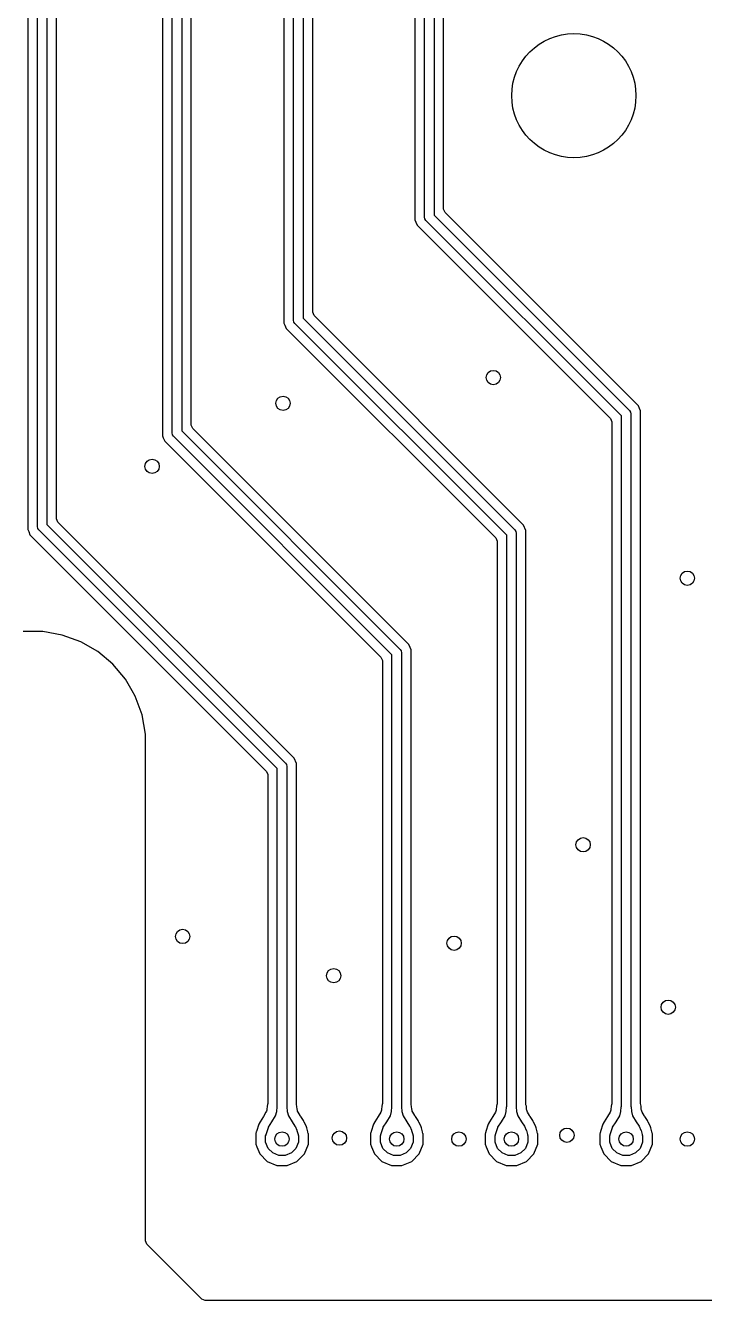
# Model space of a CAD drawing. Extents: x 114.9 to 199.6, y -137.1 to -76.7.
# Drawn here: x 165.76 to 172.86, y -137.15 to -123.81 of the extents above; entities that cross this region are included whole.
import ezdxf

# ---------------------------------------------------------------- set-up
doc = ezdxf.new("R2010")
doc.units = 0
doc.layers.add('BLACK', color=7, linetype='CONTINUOUS')

msp = doc.modelspace()

# ---------------------------------------------------------------- linework, layer by layer
at = {"layer": 'BLACK', "linetype": 'CONTINUOUS'}
for p, q in [((165.7795, -107.704107), (165.7795, -129.079936)), ((165.88, -129.05), (165.88, -107.73)), ((165.98, -107.75071), (165.98, -129.02929)), ((166.0805, -128.967364), (166.0805, -108.670064)), ((167.1895, -108.670064), (167.1895, -128.099936)), ((167.29, -128.07), (167.29, -108.7)), ((167.39, -108.72071), (167.39, -128.04929)), ((167.4905, -127.987364), (167.4905, -110.820064)), ((168.4595, -110.82405), (168.4595, -126.919936)), ((168.56, -126.89), (168.56, -110.85)), ((168.66, -110.87071), (168.66, -126.869289)), ((168.7605, -126.807364), (168.7605, -121.230064)), ((169.8295, -121.230065), (169.8295, -125.839937)), ((169.93, -125.81), (169.93, -121.26)), ((170.03, -121.28071), (170.03, -125.78929)), ((170.1305, -125.727364), (170.1305, -121.342635)), ((169.933806, -125.829134), (169.93, -125.81)), ((169.944645, -125.845355), (169.933806, -125.829134)), ((170.03, -125.78929), (172.075355, -127.834645)), ((170.144852, -125.762012), (170.1305, -125.727364)), ((172.167588, -127.784748), (170.144852, -125.762012)), ((169.8295, -125.839937), (169.83881, -125.862412)), ((169.83881, -125.862412), (169.838811, -125.862414)), ((169.838811, -125.862414), (169.852411, -125.89525)), ((169.852411, -125.89525), (169.852414, -125.895255)), ((169.852414, -125.895255), (171.875148, -127.917988)), ((171.99, -127.89071), (169.944645, -125.845355)), ((168.563806, -126.909134), (168.56, -126.89)), ((168.66, -126.869289), (170.875355, -129.084644)), ((168.774852, -126.842012), (168.7605, -126.807364)), ((170.967586, -129.034747), (168.774852, -126.842012)), ((168.4595, -126.919936), (168.46899, -126.942848)), ((168.46899, -126.942848), (168.482412, -126.975252)), ((168.482412, -126.975252), (168.482413, -126.975254)), ((168.482413, -126.975254), (170.675148, -129.167987)), ((168.574645, -126.925355), (168.563806, -126.909134)), ((170.79, -129.14071), (168.574645, -126.925355)), ((172.180222, -127.815252), (172.167588, -127.784748)), ((172.190079, -127.839049), (172.180222, -127.815252)), ((171.875148, -127.917988), (171.8895, -127.952636)), ((171.8895, -127.952636), (171.8895, -135.089555)), ((171.99, -135.122497), (171.99, -127.89071)), ((172.075355, -127.834645), (172.086194, -127.850866)), ((172.086194, -127.850866), (172.09, -127.87)), ((172.09, -127.87), (172.09, -135.12235)), ((172.190499, -127.840062), (172.190079, -127.839049)), ((172.1905, -127.840066), (172.190499, -127.840062)), ((172.1905, -135.088525), (172.1905, -127.840066)), ((167.293806, -128.089134), (167.29, -128.07)), ((167.304645, -128.105355), (167.293806, -128.089134)), ((167.39, -128.04929), (169.675355, -130.334645)), ((167.504852, -128.022012), (167.4905, -127.987364)), ((169.767587, -130.284748), (167.504852, -128.022012)), ((167.1895, -128.099936), (167.197838, -128.120064)), ((167.197838, -128.120064), (167.212412, -128.155252)), ((167.212412, -128.155252), (167.212413, -128.155253)), ((167.212413, -128.155253), (167.212414, -128.155254)), ((167.212414, -128.155254), (169.475148, -130.417987)), ((169.59, -130.39071), (167.304645, -128.105355)), ((165.98, -129.02929), (168.475355, -131.524645)), ((166.094852, -129.002012), (166.0805, -128.967364)), ((168.567586, -131.474747), (166.094852, -129.002012)), ((165.7795, -129.079936), (165.78899, -129.102848)), ((165.78899, -129.102848), (165.802412, -129.135252)), ((165.802412, -129.135252), (165.802413, -129.135254)), ((165.802413, -129.135254), (168.275148, -131.607987)), ((165.883806, -129.069134), (165.88, -129.05)), ((165.894645, -129.085355), (165.883806, -129.069134)), ((168.39, -131.58071), (165.894645, -129.085355)), ((170.79, -135.122497), (170.79, -129.14071)), ((170.875355, -129.084644), (170.886194, -129.100866)), ((170.886194, -129.100866), (170.89, -129.12)), ((170.89, -129.12), (170.89, -135.12235)), ((170.967587, -129.034749), (170.967586, -129.034747)), ((170.990499, -129.090062), (170.967587, -129.034749)), ((170.9905, -129.090066), (170.990499, -129.090062)), ((170.9905, -135.088525), (170.9905, -129.090066)), ((170.675148, -129.167987), (170.6895, -129.202635)), ((170.6895, -129.202635), (170.6895, -135.089555)), ((165.937843, -130.1495), (165.732157, -130.1495)), ((166.140404, -130.185217), (165.937843, -130.1495)), ((166.140405, -130.185217), (166.140404, -130.185217)), ((166.140408, -130.185218), (166.140405, -130.185217)), ((166.333683, -130.255565), (166.140408, -130.185218)), ((166.333691, -130.255569), (166.333683, -130.255565)), ((166.511809, -130.358405), (166.333691, -130.255569)), ((166.511813, -130.358408), (166.511809, -130.358405)), ((166.511814, -130.358409), (166.511813, -130.358408)), ((166.669379, -130.490621), (166.511814, -130.358409)), ((169.675355, -130.334645), (169.686194, -130.350866)), ((169.686194, -130.350866), (169.69, -130.37)), ((169.767587, -130.284749), (169.767587, -130.284748)), ((169.780925, -130.31695), (169.767587, -130.284749)), ((169.790499, -130.340062), (169.780925, -130.31695)), ((169.7905, -130.340066), (169.790499, -130.340062)), ((169.7905, -135.088525), (169.7905, -130.340066)), ((166.801591, -130.648186), (166.669379, -130.490621)), ((169.475148, -130.417987), (169.4895, -130.452635)), ((169.4895, -130.452635), (169.4895, -135.089555)), ((169.59, -135.122497), (169.59, -130.39071)), ((169.69, -130.37), (169.69, -135.12235)), ((166.801594, -130.64819), (166.801591, -130.648186)), ((166.872139, -130.770378), (166.801594, -130.64819)), ((166.904434, -130.826315), (166.872139, -130.770378)), ((166.974783, -131.019596), (166.904434, -130.826315)), ((167.0105, -131.222157), (166.974783, -131.019596)), ((167.0105, -131.222163), (167.0105, -131.222157)), ((167.0105, -136.525943), (167.0105, -131.222163)), ((168.475355, -131.524645), (168.486194, -131.540866)), ((168.486194, -131.540866), (168.49, -131.56)), ((168.49, -131.56), (168.49, -135.12235)), ((168.567587, -131.474749), (168.567586, -131.474747)), ((168.590499, -131.530062), (168.567587, -131.474749)), ((168.5905, -131.530066), (168.590499, -131.530062)), ((168.5905, -135.088525), (168.5905, -131.530066)), ((168.275148, -131.607987), (168.2895, -131.642635)), ((168.2895, -131.642635), (168.2895, -135.089555)), ((168.39, -135.122497), (168.39, -131.58071)), ((168.27708, -135.167949), (168.27189, -135.179936)), ((168.279688, -135.158702), (168.27708, -135.167949)), ((168.280733, -135.152836), (168.279688, -135.158702)), ((168.281036, -135.152326), (168.280733, -135.152836)), ((168.281258, -135.150765), (168.281036, -135.152326)), ((168.283978, -135.115941), (168.281258, -135.150765)), ((168.288548, -135.099699), (168.283978, -135.115941)), ((168.289008, -135.09648), (168.288548, -135.099699)), ((168.2895, -135.089555), (168.289008, -135.09648)), ((168.385372, -135.172647), (168.389158, -135.124152)), ((168.389158, -135.124152), (168.39, -135.122497)), ((168.49, -135.12235), (168.490833, -135.124161)), ((168.490833, -135.124161), (168.494539, -135.172142)), ((168.592074, -135.100844), (168.5905, -135.088525)), ((168.59602, -135.116036), (168.592074, -135.100844)), ((168.598564, -135.148982), (168.59602, -135.116036)), ((168.600215, -135.158349), (168.598564, -135.148982)), ((168.602734, -135.167388), (168.600215, -135.158349)), ((168.607916, -135.179439), (168.602734, -135.167388)), ((169.47708, -135.167949), (169.47189, -135.179936)), ((169.479688, -135.158702), (169.47708, -135.167949)), ((169.480733, -135.152836), (169.479688, -135.158702)), ((169.481036, -135.152326), (169.480733, -135.152836)), ((169.481258, -135.150765), (169.481036, -135.152326)), ((169.483978, -135.115941), (169.481258, -135.150765)), ((169.488548, -135.099699), (169.483978, -135.115941)), ((169.489008, -135.09648), (169.488548, -135.099699)), ((169.4895, -135.089555), (169.489008, -135.09648)), ((169.585372, -135.172647), (169.589158, -135.124152)), ((169.589158, -135.124152), (169.59, -135.122497)), ((169.69, -135.12235), (169.690833, -135.124161)), ((169.690833, -135.124161), (169.694539, -135.172142)), ((169.792074, -135.100844), (169.7905, -135.088525)), ((169.79602, -135.116036), (169.792074, -135.100844)), ((169.798564, -135.148982), (169.79602, -135.116036)), ((169.800215, -135.158349), (169.798564, -135.148982)), ((169.802734, -135.167388), (169.800215, -135.158349)), ((169.807916, -135.179439), (169.802734, -135.167388)), ((170.67708, -135.167949), (170.67189, -135.179936)), ((170.679688, -135.158702), (170.67708, -135.167949)), ((170.680733, -135.152836), (170.679688, -135.158702)), ((170.681036, -135.152326), (170.680733, -135.152836)), ((170.681258, -135.150765), (170.681036, -135.152326)), ((170.683978, -135.115941), (170.681258, -135.150765)), ((170.688548, -135.099699), (170.683978, -135.115941)), ((170.689008, -135.09648), (170.688548, -135.099699)), ((170.6895, -135.089555), (170.689008, -135.09648)), ((170.785372, -135.172647), (170.789158, -135.124152)), ((170.789158, -135.124152), (170.79, -135.122497)), ((170.89, -135.12235), (170.890833, -135.124161)), ((170.890833, -135.124161), (170.894539, -135.172142)), ((170.992074, -135.100844), (170.9905, -135.088525)), ((170.99602, -135.116036), (170.992074, -135.100844)), ((170.998564, -135.148982), (170.99602, -135.116036)), ((171.000215, -135.158349), (170.998564, -135.148982)), ((171.002734, -135.167388), (171.000215, -135.158349)), ((171.007916, -135.179439), (171.002734, -135.167388)), ((171.87708, -135.167949), (171.87189, -135.179936)), ((171.879688, -135.158702), (171.87708, -135.167949)), ((171.880733, -135.152836), (171.879688, -135.158702)), ((171.881036, -135.152326), (171.880733, -135.152836)), ((171.881258, -135.150765), (171.881036, -135.152326)), ((171.883978, -135.115941), (171.881258, -135.150765)), ((171.888548, -135.099699), (171.883978, -135.115941)), ((171.889008, -135.09648), (171.888548, -135.099699)), ((171.8895, -135.089555), (171.889008, -135.09648)), ((171.985372, -135.172647), (171.989158, -135.124152)), ((171.989158, -135.124152), (171.99, -135.122497)), ((172.09, -135.12235), (172.090833, -135.124161)), ((172.090833, -135.124161), (172.094539, -135.172142)), ((172.192074, -135.100844), (172.1905, -135.088525)), ((172.19602, -135.116036), (172.192074, -135.100844)), ((172.198564, -135.148982), (172.19602, -135.116036)), ((172.200215, -135.158349), (172.198564, -135.148982)), ((172.202734, -135.167388), (172.200215, -135.158349)), ((172.207916, -135.179439), (172.202734, -135.167388)), ((168.202314, -135.29321), (168.197406, -135.305334)), ((168.203562, -135.290602), (168.202314, -135.29321)), ((168.209916, -135.279208), (168.203562, -135.290602)), ((168.209932, -135.279181), (168.209916, -135.279208)), ((168.244728, -135.22498), (168.209932, -135.279181)), ((168.245463, -135.223797), (168.244728, -135.22498)), ((168.27189, -135.179936), (168.245463, -135.223797)), ((168.298707, -135.336185), (168.334715, -135.280097)), ((168.334715, -135.280097), (168.372979, -135.216588)), ((168.372979, -135.216588), (168.385372, -135.172647)), ((168.494539, -135.172142), (168.506712, -135.215825)), ((168.506712, -135.215825), (168.545284, -135.280096)), ((168.545284, -135.280096), (168.545305, -135.280127)), ((168.545305, -135.280127), (168.575111, -135.324693)), ((168.628776, -135.214196), (168.607916, -135.179439)), ((168.6338, -135.222567), (168.628776, -135.214196)), ((168.635084, -135.224593), (168.6338, -135.222567)), ((168.662801, -135.266035), (168.635084, -135.224593)), ((168.662805, -135.266042), (168.662801, -135.266035)), ((168.667012, -135.272881), (168.662805, -135.266042)), ((168.667887, -135.274433), (168.667012, -135.272881)), ((168.671571, -135.281593), (168.667887, -135.274433)), ((168.690805, -135.322766), (168.671571, -135.281593)), ((169.402314, -135.29321), (169.397406, -135.305334)), ((169.403562, -135.290602), (169.402314, -135.29321)), ((169.409916, -135.279208), (169.403562, -135.290602)), ((169.409932, -135.279181), (169.409916, -135.279208)), ((169.444728, -135.22498), (169.409932, -135.279181)), ((169.445463, -135.223797), (169.444728, -135.22498)), ((169.47189, -135.179936), (169.445463, -135.223797)), ((169.498707, -135.336185), (169.534715, -135.280097)), ((169.534715, -135.280097), (169.572979, -135.216588)), ((169.572979, -135.216588), (169.585372, -135.172647)), ((169.694539, -135.172142), (169.706712, -135.215825)), ((169.706712, -135.215825), (169.745284, -135.280096)), ((169.745284, -135.280096), (169.745305, -135.280127)), ((169.745305, -135.280127), (169.775111, -135.324693)), ((169.828776, -135.214196), (169.807916, -135.179439)), ((169.8338, -135.222567), (169.828776, -135.214196)), ((169.835084, -135.224593), (169.8338, -135.222567)), ((169.862801, -135.266035), (169.835084, -135.224593)), ((169.862805, -135.266042), (169.862801, -135.266035)), ((169.867012, -135.272881), (169.862805, -135.266042)), ((169.867887, -135.274433), (169.867012, -135.272881)), ((169.871571, -135.281593), (169.867887, -135.274433)), ((169.890805, -135.322766), (169.871571, -135.281593)), ((170.602314, -135.29321), (170.597406, -135.305334)), ((170.603562, -135.290602), (170.602314, -135.29321)), ((170.609916, -135.279208), (170.603562, -135.290602)), ((170.609932, -135.279181), (170.609916, -135.279208)), ((170.644728, -135.22498), (170.609932, -135.279181)), ((170.645463, -135.223797), (170.644728, -135.22498)), ((170.67189, -135.179936), (170.645463, -135.223797)), ((170.698707, -135.336185), (170.734715, -135.280097)), ((170.734715, -135.280097), (170.772979, -135.216588)), ((170.772979, -135.216588), (170.785372, -135.172647)), ((170.894539, -135.172142), (170.906712, -135.215825)), ((170.906712, -135.215825), (170.945284, -135.280096)), ((170.945284, -135.280096), (170.945305, -135.280127)), ((170.945305, -135.280127), (170.975111, -135.324693)), ((171.028776, -135.214196), (171.007916, -135.179439)), ((171.0338, -135.222567), (171.028776, -135.214196)), ((171.035084, -135.224593), (171.0338, -135.222567)), ((171.062801, -135.266035), (171.035084, -135.224593)), ((171.062805, -135.266042), (171.062801, -135.266035)), ((171.067012, -135.272881), (171.062805, -135.266042)), ((171.067887, -135.274433), (171.067012, -135.272881)), ((171.071571, -135.281593), (171.067887, -135.274433)), ((171.090805, -135.322766), (171.071571, -135.281593)), ((171.802314, -135.29321), (171.797406, -135.305334)), ((171.803562, -135.290602), (171.802314, -135.29321)), ((171.809916, -135.279208), (171.803562, -135.290602)), ((171.809932, -135.279181), (171.809916, -135.279208)), ((171.844728, -135.22498), (171.809932, -135.279181)), ((171.845463, -135.223797), (171.844728, -135.22498)), ((171.87189, -135.179936), (171.845463, -135.223797)), ((171.898707, -135.336185), (171.934715, -135.280097)), ((171.934715, -135.280097), (171.972979, -135.216588)), ((171.972979, -135.216588), (171.985372, -135.172647)), ((172.094539, -135.172142), (172.106712, -135.215825)), ((172.106712, -135.215825), (172.145284, -135.280096)), ((172.145284, -135.280096), (172.145305, -135.280127)), ((172.145305, -135.280127), (172.175111, -135.324693)), ((172.228776, -135.214196), (172.207916, -135.179439)), ((172.2338, -135.222567), (172.228776, -135.214196)), ((172.235084, -135.224593), (172.2338, -135.222567)), ((172.262801, -135.266035), (172.235084, -135.224593)), ((172.262805, -135.266042), (172.262801, -135.266035)), ((172.267012, -135.272881), (172.262805, -135.266042)), ((172.267887, -135.274433), (172.267012, -135.272881)), ((172.271571, -135.281593), (172.267887, -135.274433)), ((172.290805, -135.322766), (172.271571, -135.281593)), ((168.167067, -135.399002), (168.1645, -135.4052)), ((168.1645, -135.4052), (168.1645, -135.514801)), ((168.169537, -135.390098), (168.167067, -135.399002)), ((168.169552, -135.390102), (168.169537, -135.390098)), ((168.169983, -135.388493), (168.169552, -135.390102)), ((168.170255, -135.387511), (168.169983, -135.388493)), ((168.170267, -135.387428), (168.170255, -135.387511)), ((168.17036, -135.387077), (168.170267, -135.387428)), ((168.170629, -135.386076), (168.17036, -135.387077)), ((168.170797, -135.385516), (168.170629, -135.386076)), ((168.172486, -135.379896), (168.170797, -135.385516)), ((168.197393, -135.305368), (168.172486, -135.379896)), ((168.197406, -135.305334), (168.197393, -135.305368)), ((168.268363, -135.425859), (168.272437, -135.416021)), ((168.268363, -135.494141), (168.268363, -135.425859)), ((168.272182, -135.414698), (168.272543, -135.413349)), ((168.272437, -135.416021), (168.272182, -135.414698)), ((168.272543, -135.413349), (168.297463, -135.338782)), ((168.297463, -135.338782), (168.298707, -135.336185)), ((168.575111, -135.324693), (168.575986, -135.326245)), ((168.575986, -135.326245), (168.59522, -135.367418)), ((168.59522, -135.367418), (168.595892, -135.369236)), ((168.595892, -135.369236), (168.608277, -135.413778)), ((168.608277, -135.413778), (168.607902, -135.416843)), ((168.607902, -135.416843), (168.611637, -135.425859)), ((168.611637, -135.425859), (168.611637, -135.494141)), ((168.694176, -135.33084), (168.690805, -135.322766)), ((168.694848, -135.332658), (168.694176, -135.33084)), ((168.697536, -135.340974), (168.694848, -135.332658)), ((168.709921, -135.385516), (168.697536, -135.340974)), ((168.709921, -135.385519), (168.709921, -135.385516)), ((168.710336, -135.387889), (168.709921, -135.385519)), ((168.710519, -135.387856), (168.710336, -135.387889)), ((168.713495, -135.40036), (168.710519, -135.387856)), ((168.7155, -135.4052), (168.713495, -135.40036)), ((168.7155, -135.5148), (168.7155, -135.4052)), ((169.367067, -135.399002), (169.3645, -135.4052)), ((169.3645, -135.4052), (169.3645, -135.514801)), ((169.369537, -135.390098), (169.367067, -135.399002)), ((169.369552, -135.390102), (169.369537, -135.390098)), ((169.369983, -135.388493), (169.369552, -135.390102)), ((169.370255, -135.387511), (169.369983, -135.388493)), ((169.370267, -135.387428), (169.370255, -135.387511)), ((169.37036, -135.387077), (169.370267, -135.387428)), ((169.370629, -135.386076), (169.37036, -135.387077)), ((169.370797, -135.385516), (169.370629, -135.386076)), ((169.372486, -135.379896), (169.370797, -135.385516)), ((169.397393, -135.305368), (169.372486, -135.379896)), ((169.397406, -135.305334), (169.397393, -135.305368)), ((169.468363, -135.425859), (169.472437, -135.416021)), ((169.468363, -135.494141), (169.468363, -135.425859)), ((169.472182, -135.414698), (169.472543, -135.413349)), ((169.472437, -135.416021), (169.472182, -135.414698)), ((169.472543, -135.413349), (169.497463, -135.338782)), ((169.497463, -135.338782), (169.498707, -135.336185)), ((169.775111, -135.324693), (169.775986, -135.326245)), ((169.775986, -135.326245), (169.79522, -135.367418)), ((169.79522, -135.367418), (169.795892, -135.369236)), ((169.795892, -135.369236), (169.808277, -135.413778)), ((169.808277, -135.413778), (169.807902, -135.416843)), ((169.807902, -135.416843), (169.811637, -135.425859)), ((169.811637, -135.425859), (169.811637, -135.494141)), ((169.894176, -135.33084), (169.890805, -135.322766)), ((169.894848, -135.332658), (169.894176, -135.33084)), ((169.897536, -135.340974), (169.894848, -135.332658)), ((169.909921, -135.385516), (169.897536, -135.340974)), ((169.909921, -135.385519), (169.909921, -135.385516)), ((169.910336, -135.387889), (169.909921, -135.385519)), ((169.910519, -135.387856), (169.910336, -135.387889)), ((169.913495, -135.40036), (169.910519, -135.387856)), ((169.9155, -135.4052), (169.913495, -135.40036)), ((169.9155, -135.5148), (169.9155, -135.4052)), ((170.567067, -135.399002), (170.5645, -135.4052)), ((170.5645, -135.4052), (170.5645, -135.514801)), ((170.569537, -135.390098), (170.567067, -135.399002)), ((170.569552, -135.390102), (170.569537, -135.390098)), ((170.569983, -135.388493), (170.569552, -135.390102)), ((170.570255, -135.387511), (170.569983, -135.388493)), ((170.570267, -135.387428), (170.570255, -135.387511)), ((170.57036, -135.387077), (170.570267, -135.387428)), ((170.570629, -135.386076), (170.57036, -135.387077)), ((170.570797, -135.385516), (170.570629, -135.386076)), ((170.572486, -135.379896), (170.570797, -135.385516)), ((170.597393, -135.305368), (170.572486, -135.379896)), ((170.597406, -135.305334), (170.597393, -135.305368)), ((170.668363, -135.425859), (170.672437, -135.416021)), ((170.668363, -135.494141), (170.668363, -135.425859)), ((170.672182, -135.414698), (170.672543, -135.413349)), ((170.672437, -135.416021), (170.672182, -135.414698)), ((170.672543, -135.413349), (170.697463, -135.338782)), ((170.697463, -135.338782), (170.698707, -135.336185)), ((170.975111, -135.324693), (170.975986, -135.326245)), ((170.975986, -135.326245), (170.99522, -135.367418)), ((170.99522, -135.367418), (170.995892, -135.369236)), ((170.995892, -135.369236), (171.008277, -135.413778)), ((171.008277, -135.413778), (171.007902, -135.416843)), ((171.007902, -135.416843), (171.011637, -135.425859)), ((171.011637, -135.425859), (171.011637, -135.494141)), ((171.094176, -135.33084), (171.090805, -135.322766)), ((171.094848, -135.332658), (171.094176, -135.33084)), ((171.097536, -135.340974), (171.094848, -135.332658)), ((171.109921, -135.385516), (171.097536, -135.340974)), ((171.109921, -135.385519), (171.109921, -135.385516)), ((171.110336, -135.387889), (171.109921, -135.385519)), ((171.110519, -135.387856), (171.110336, -135.387889)), ((171.113495, -135.40036), (171.110519, -135.387856)), ((171.1155, -135.4052), (171.113495, -135.40036)), ((171.1155, -135.5148), (171.1155, -135.4052)), ((171.767067, -135.399002), (171.7645, -135.4052)), ((171.7645, -135.4052), (171.7645, -135.514801)), ((171.769537, -135.390098), (171.767067, -135.399002)), ((171.769552, -135.390102), (171.769537, -135.390098)), ((171.769983, -135.388493), (171.769552, -135.390102)), ((171.770255, -135.387511), (171.769983, -135.388493)), ((171.770267, -135.387428), (171.770255, -135.387511)), ((171.77036, -135.387077), (171.770267, -135.387428)), ((171.770629, -135.386076), (171.77036, -135.387077)), ((171.770797, -135.385516), (171.770629, -135.386076)), ((171.772486, -135.379896), (171.770797, -135.385516)), ((171.797393, -135.305368), (171.772486, -135.379896)), ((171.797406, -135.305334), (171.797393, -135.305368)), ((171.868363, -135.425859), (171.872437, -135.416021)), ((171.868363, -135.494141), (171.868363, -135.425859)), ((171.872182, -135.414698), (171.872543, -135.413349)), ((171.872437, -135.416021), (171.872182, -135.414698)), ((171.872543, -135.413349), (171.897463, -135.338782)), ((171.897463, -135.338782), (171.898707, -135.336185)), ((172.175111, -135.324693), (172.175986, -135.326245)), ((172.175986, -135.326245), (172.19522, -135.367418)), ((172.19522, -135.367418), (172.195892, -135.369236)), ((172.195892, -135.369236), (172.208277, -135.413778)), ((172.208277, -135.413778), (172.207902, -135.416843)), ((172.207902, -135.416843), (172.211637, -135.425859)), ((172.211637, -135.425859), (172.211637, -135.494141)), ((172.294176, -135.33084), (172.290805, -135.322766)), ((172.294848, -135.332658), (172.294176, -135.33084)), ((172.297536, -135.340974), (172.294848, -135.332658)), ((172.309921, -135.385516), (172.297536, -135.340974)), ((172.309921, -135.385519), (172.309921, -135.385516)), ((172.310336, -135.387889), (172.309921, -135.385519)), ((172.310519, -135.387856), (172.310336, -135.387889)), ((172.312059, -135.394326), (172.310519, -135.387856)), ((172.311905, -135.395931), (172.312059, -135.394326)), ((172.312593, -135.398182), (172.311905, -135.395931)), ((172.3155, -135.4052), (172.312593, -135.398182)), ((172.3155, -135.5148), (172.3155, -135.4052)), ((168.1645, -135.514801), (168.175064, -135.540303)), ((168.175064, -135.540303), (168.206443, -135.616058)), ((168.294493, -135.557225), (168.268363, -135.494141)), ((168.342775, -135.605507), (168.294493, -135.557225)), ((168.585507, -135.557225), (168.537225, -135.605507)), ((168.611637, -135.494141), (168.585507, -135.557225)), ((168.673557, -135.616058), (168.7155, -135.5148)), ((169.3645, -135.514801), (169.375064, -135.540303)), ((169.375064, -135.540303), (169.406443, -135.616058)), ((169.494493, -135.557225), (169.468363, -135.494141)), ((169.542775, -135.605507), (169.494493, -135.557225)), ((169.785507, -135.557225), (169.737225, -135.605507)), ((169.811637, -135.494141), (169.785507, -135.557225)), ((169.873557, -135.616058), (169.9155, -135.5148)), ((170.5645, -135.514801), (170.575064, -135.540303)), ((170.575064, -135.540303), (170.606443, -135.616058)), ((170.694493, -135.557225), (170.668363, -135.494141)), ((170.742775, -135.605507), (170.694493, -135.557225)), ((170.985507, -135.557225), (170.937225, -135.605507)), ((171.011637, -135.494141), (170.985507, -135.557225)), ((171.073557, -135.616058), (171.1155, -135.5148)), ((171.7645, -135.514801), (171.775064, -135.540303)), ((171.775064, -135.540303), (171.806443, -135.616058)), ((171.894493, -135.557225), (171.868363, -135.494141)), ((171.942775, -135.605507), (171.894493, -135.557225)), ((172.185507, -135.557225), (172.137225, -135.605507)), ((172.211637, -135.494141), (172.185507, -135.557225)), ((172.273557, -135.616058), (172.3155, -135.5148)), ((168.206443, -135.616058), (168.206444, -135.616059)), ((168.206444, -135.616059), (168.206445, -135.616061)), ((168.206445, -135.616061), (168.283939, -135.693555)), ((168.283939, -135.693555), (168.28394, -135.693555)), ((168.28394, -135.693555), (168.283942, -135.693557)), ((168.283942, -135.693557), (168.3852, -135.7355)), ((168.405859, -135.631637), (168.342775, -135.605507)), ((168.474141, -135.631637), (168.405859, -135.631637)), ((168.537225, -135.605507), (168.474141, -135.631637)), ((168.4948, -135.7355), (168.596058, -135.693557)), ((168.596058, -135.693557), (168.59606, -135.693555)), ((168.59606, -135.693555), (168.596061, -135.693555)), ((168.596061, -135.693555), (168.673555, -135.616061)), ((168.673555, -135.61606), (168.673557, -135.616058)), ((168.673555, -135.616061), (168.673555, -135.61606)), ((169.406443, -135.616058), (169.406444, -135.616059)), ((169.406444, -135.616059), (169.406445, -135.616061)), ((169.406445, -135.616061), (169.483939, -135.693555)), ((169.483939, -135.693555), (169.48394, -135.693555)), ((169.48394, -135.693555), (169.483942, -135.693557)), ((169.483942, -135.693557), (169.5852, -135.7355)), ((169.605859, -135.631637), (169.542775, -135.605507)), ((169.674141, -135.631637), (169.605859, -135.631637)), ((169.737225, -135.605507), (169.674141, -135.631637)), ((169.6948, -135.7355), (169.796058, -135.693557)), ((169.796058, -135.693557), (169.79606, -135.693555)), ((169.79606, -135.693555), (169.796061, -135.693555)), ((169.796061, -135.693555), (169.873555, -135.616061)), ((169.873555, -135.61606), (169.873557, -135.616058)), ((169.873555, -135.616061), (169.873555, -135.61606)), ((170.606443, -135.616058), (170.606444, -135.616059)), ((170.606444, -135.616059), (170.606445, -135.616061)), ((170.606445, -135.616061), (170.683939, -135.693555)), ((170.683939, -135.693555), (170.68394, -135.693555)), ((170.68394, -135.693555), (170.683942, -135.693557)), ((170.683942, -135.693557), (170.7852, -135.7355)), ((170.805859, -135.631637), (170.742775, -135.605507)), ((170.874141, -135.631637), (170.805859, -135.631637)), ((170.937225, -135.605507), (170.874141, -135.631637)), ((170.8948, -135.7355), (170.996058, -135.693557)), ((170.996058, -135.693557), (170.99606, -135.693555)), ((170.99606, -135.693555), (170.996061, -135.693555)), ((170.996061, -135.693555), (171.073555, -135.616061)), ((171.073555, -135.61606), (171.073557, -135.616058)), ((171.073555, -135.616061), (171.073555, -135.61606)), ((171.806443, -135.616058), (171.806444, -135.616059)), ((171.806444, -135.616059), (171.806445, -135.616061)), ((171.806445, -135.616061), (171.883939, -135.693555)), ((171.883939, -135.693555), (171.88394, -135.693555)), ((171.88394, -135.693555), (171.883942, -135.693557)), ((171.883942, -135.693557), (171.9852, -135.7355)), ((172.005859, -135.631637), (171.942775, -135.605507)), ((172.074141, -135.631637), (172.005859, -135.631637)), ((172.137225, -135.605507), (172.074141, -135.631637)), ((172.0948, -135.7355), (172.196058, -135.693557)), ((172.196058, -135.693557), (172.19606, -135.693555)), ((172.19606, -135.693555), (172.196061, -135.693555)), ((172.196061, -135.693555), (172.273555, -135.616061)), ((172.273555, -135.61606), (172.273557, -135.616058)), ((172.273555, -135.616061), (172.273555, -135.61606)), ((168.3852, -135.7355), (168.385202, -135.7355)), ((168.385202, -135.7355), (168.494798, -135.7355)), ((168.494798, -135.7355), (168.4948, -135.7355)), ((169.5852, -135.7355), (169.585202, -135.7355)), ((169.585202, -135.7355), (169.694798, -135.7355)), ((169.694798, -135.7355), (169.6948, -135.7355)), ((170.7852, -135.7355), (170.785202, -135.7355)), ((170.785202, -135.7355), (170.894798, -135.7355)), ((170.894798, -135.7355), (170.8948, -135.7355)), ((171.9852, -135.7355), (171.985202, -135.7355)), ((171.985202, -135.7355), (172.094798, -135.7355)), ((172.094798, -135.7355), (172.0948, -135.7355)), ((167.024852, -136.560591), (167.0105, -136.525943)), ((167.599409, -137.135148), (167.024852, -136.560591)), ((167.634057, -137.1495), (167.599409, -137.135148)), ((175.845943, -137.1495), (167.634057, -137.1495))]:
    msp.add_line(p, q, dxfattribs=at)
at = {"layer": 'BLACK'}
for centre, radius in [((171.493, -124.54), 0.65), ((170.65, -127.49), 0.075), ((168.45, -127.76), 0.075), ((167.08, -128.42), 0.075), ((172.68, -129.59), 0.075), ((171.59, -132.38), 0.075), ((167.4, -133.34), 0.075), ((170.24, -133.41), 0.075), ((168.98, -133.75), 0.075), ((172.48, -134.08), 0.075), ((168.44, -135.46), 0.075), ((169.04, -135.45), 0.075), ((169.64, -135.46), 0.075), ((170.29, -135.46), 0.075), ((170.84, -135.46), 0.075), ((171.42, -135.42), 0.075), ((172.04, -135.46), 0.075), ((172.68, -135.46), 0.075)]:
    msp.add_circle(centre, radius, dxfattribs=at)
at = {"layer": 'WHITE'}
for centre, radius in [((171.493, -124.54), 0.65), ((170.65, -127.49), 0.075), ((168.45, -127.76), 0.075), ((167.08, -128.42), 0.075), ((172.68, -129.59), 0.075), ((171.59, -132.38), 0.075), ((167.4, -133.34), 0.075), ((170.24, -133.41), 0.075), ((168.98, -133.75), 0.075), ((172.48, -134.08), 0.075), ((168.44, -135.46), 0.075), ((169.04, -135.45), 0.075), ((169.64, -135.46), 0.075), ((170.29, -135.46), 0.075), ((170.84, -135.46), 0.075), ((171.42, -135.42), 0.075), ((172.04, -135.46), 0.075), ((172.68, -135.46), 0.075)]:
    msp.add_circle(centre, radius, dxfattribs=at)

doc.saveas('drawing.dxf')
